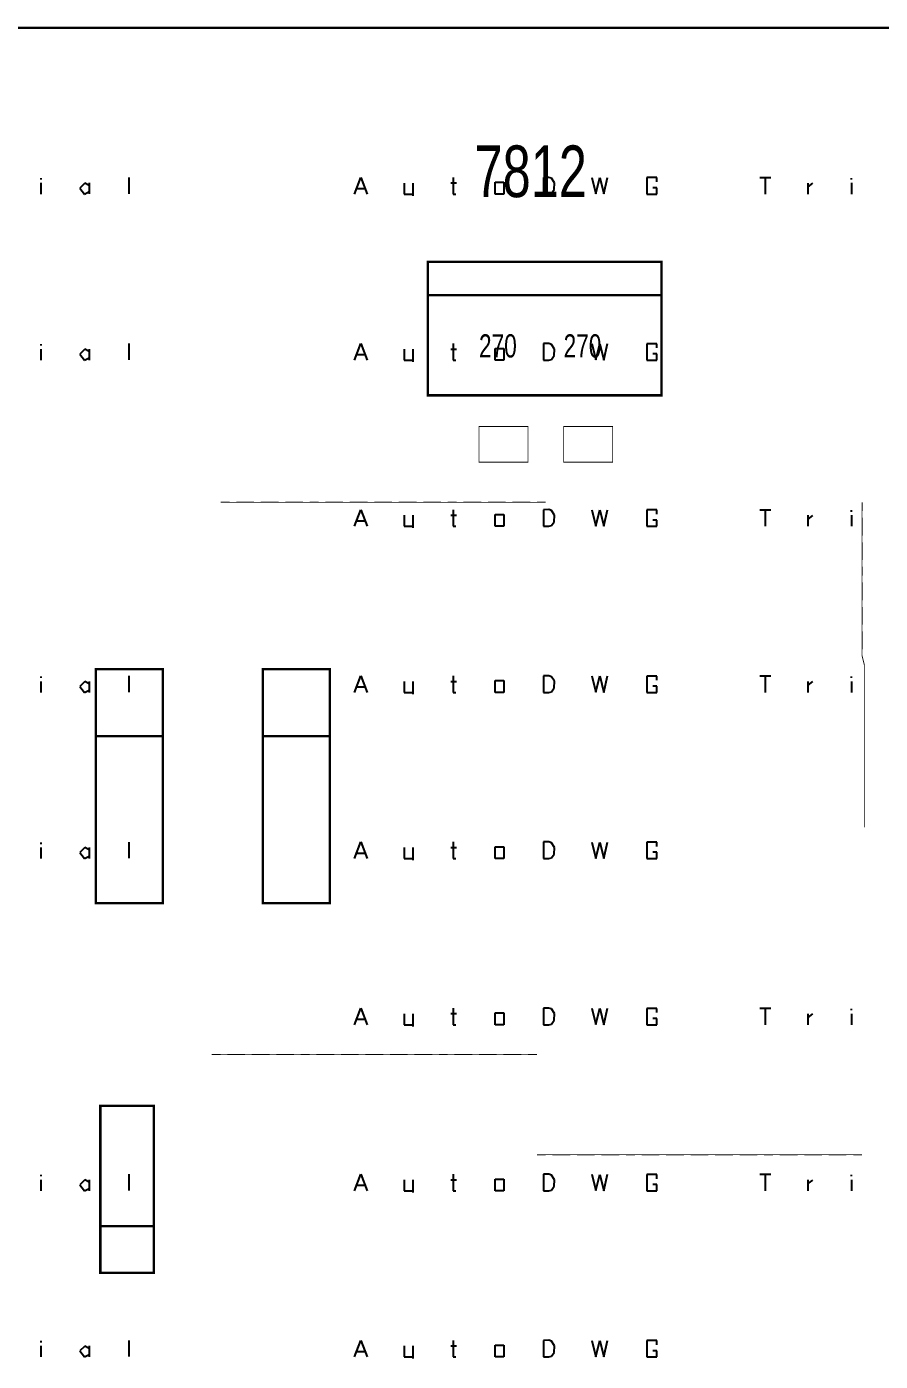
# Model space of a CAD drawing. Extents: x 108 to 262, y 58 to 185.
# Drawn here: x 156.9 to 189.4, y 133.8 to 184.6 of the extents above; entities that cross this region are included whole.
import ezdxf

# ---------------------------------------------------------------- set-up
doc = ezdxf.new("R2010")
doc.units = 0
doc.header["$MEASUREMENT"] = 0
for name, color, linetype in [('at_Entity', 7, 'Continuous'), ('at_Rect', 7, 'Continuous'), ('at_Solid', 7, 'Continuous'), ('at_Text', 7, 'Continuous')]:
    doc.layers.add(name, color=color, linetype=linetype)
doc.styles.add('Style1', font='arial.ttf', dxfattribs={"height": 0.2})

msp = doc.modelspace()

# ---------------------------------------------------------------- linework, layer by layer
at = {"color": 28}
for p, q in [((169.363, 165.56), (169.603, 166.192)), ((169.603, 166.192), (169.844, 165.56)), ((173.123, 166.192), (173.123, 165.56)), ((176.556, 166.192), (176.553, 165.56)), ((176.762, 166.194), (176.556, 166.192)), ((176.857, 166.16), (176.762, 166.194)), ((176.967, 165.983), (176.857, 166.16)), ((178.394, 166.188), (178.543, 165.568)), ((178.543, 165.568), (178.693, 166.185)), ((178.693, 166.185), (178.843, 165.561)), ((178.843, 165.561), (178.993, 166.188)), ((180.862, 166.182), (180.48, 166.182)), ((180.48, 166.182), (180.48, 165.56)), ((180.858, 166.022), (180.862, 166.182)), ((169.451, 165.77), (169.752, 165.77)), ((171.258, 165.978), (171.258, 165.56)), ((171.258, 165.56), (171.589, 165.56)), ((171.589, 165.978), (171.589, 165.497)), ((173.031, 165.98), (173.244, 165.98)), ((173.123, 165.56), (173.222, 165.56)), ((174.717, 166.008), (175.042, 166.008)), ((174.717, 165.56), (174.717, 166.008)), ((175.042, 165.56), (174.717, 165.56)), ((175.042, 166.008), (175.042, 165.56)), ((176.553, 165.56), (176.758, 165.56)), ((176.758, 165.56), (176.854, 165.585)), ((176.854, 165.585), (176.963, 165.732)), ((176.963, 165.732), (176.967, 165.983)), ((180.48, 165.56), (180.858, 165.56)), ((180.862, 165.797), (180.71, 165.797)), ((180.858, 165.56), (180.862, 165.797)), ((169.363, 146.599), (169.603, 147.231)), ((169.451, 146.81), (169.752, 146.81)), ((169.603, 147.231), (169.844, 146.599)), ((171.258, 147.017), (171.258, 146.599)), ((171.589, 147.017), (171.589, 146.536)), ((173.031, 147.02), (173.244, 147.02)), ((173.123, 147.231), (173.123, 146.599)), ((174.717, 147.048), (175.042, 147.048)), ((174.717, 146.599), (174.717, 147.048)), ((175.042, 147.048), (175.042, 146.599)), ((176.556, 147.231), (176.553, 146.599)), ((176.762, 147.234), (176.556, 147.231)), ((176.857, 147.199), (176.762, 147.234)), ((176.854, 146.625), (176.963, 146.771)), ((176.967, 147.023), (176.857, 147.199)), ((176.963, 146.771), (176.967, 147.023)), ((178.394, 147.228), (178.543, 146.608)), ((178.543, 146.608), (178.693, 147.225)), ((178.693, 147.225), (178.843, 146.6)), ((178.843, 146.6), (178.993, 147.228)), ((180.862, 147.222), (180.48, 147.222)), ((180.48, 147.222), (180.48, 146.599)), ((180.862, 146.836), (180.71, 146.836)), ((180.858, 147.062), (180.862, 147.222)), ((180.858, 146.599), (180.862, 146.836)), ((171.258, 146.599), (171.589, 146.599)), ((173.123, 146.599), (173.222, 146.599)), ((175.042, 146.599), (174.717, 146.599)), ((176.553, 146.599), (176.758, 146.599)), ((176.758, 146.599), (176.854, 146.625)), ((180.48, 146.599), (180.858, 146.599))]:
    msp.add_line(p, q, dxfattribs=at)
at = {"layer": 'at_Entity', "color": 28}
for p, q in [((184.779, 178.832), (185.197, 178.832)), ((184.986, 178.832), (184.986, 178.2)), ((188.269, 178.752), (188.269, 178.809)), ((186.61, 178.617), (186.61, 178.2)), ((186.615, 178.477), (186.792, 178.61)), ((188.266, 178.619), (188.266, 178.2)), ((157.44, 172.299), (157.44, 171.88)), ((157.442, 172.432), (157.442, 172.488)), ((159.103, 172.297), (158.914, 172.108)), ((159.278, 172.208), (159.103, 172.297)), ((159.276, 172.299), (159.276, 171.884)), ((160.783, 172.509), (160.78, 171.893)), ((158.914, 172.108), (159.098, 171.88)), ((159.098, 171.88), (159.278, 171.97)), ((184.779, 159.872), (185.197, 159.872)), ((184.986, 159.872), (184.986, 159.24)), ((186.61, 159.657), (186.61, 159.24)), ((186.615, 159.517), (186.792, 159.65)), ((188.266, 159.659), (188.266, 159.24)), ((188.269, 159.792), (188.269, 159.848)), ((157.44, 153.339), (157.44, 152.92)), ((157.442, 153.472), (157.442, 153.528)), ((159.103, 153.337), (158.914, 153.147)), ((159.278, 153.248), (159.103, 153.337)), ((159.276, 153.339), (159.276, 152.923)), ((160.783, 153.549), (160.78, 152.932)), ((158.914, 153.147), (159.098, 152.92)), ((159.098, 152.92), (159.278, 153.01)), ((184.779, 140.911), (185.197, 140.911)), ((184.986, 140.911), (184.986, 140.279)), ((186.61, 140.696), (186.61, 140.279)), ((186.615, 140.556), (186.792, 140.689)), ((188.266, 140.699), (188.266, 140.279)), ((188.269, 140.832), (188.269, 140.888)), ((157.442, 134.512), (157.442, 134.568)), ((160.783, 134.589), (160.78, 133.972)), ((157.44, 134.379), (157.44, 133.959)), ((159.103, 134.376), (158.914, 134.187)), ((158.914, 134.187), (159.098, 133.959)), ((159.098, 133.959), (159.278, 134.049)), ((159.278, 134.288), (159.103, 134.376)), ((159.276, 134.379), (159.276, 133.963))]:
    msp.add_line(p, q, dxfattribs=at)
at = {"layer": 'at_Entity', "color": 0}
for points in [[(260.514, 184.52, 0.0897, 0.0897, 0), (107.679, 184.52, 0.0897, 0.0897, 0), (107.679, 58.118, 0.0897, 0.0897, 0), (260.514, 58.118, 0.0897, 0.0897, 0), (260.514, 184.52, 0.0897, 0.0897, 0)], [(181.047, 175.625, 0.0897, 0.0897, 0), (172.151, 175.625, 0.0897, 0.0897, 0), (172.151, 170.541, 0.0897, 0.0897, 0), (181.047, 170.541, 0.0897, 0.0897, 0), (181.047, 175.625, 0.0897, 0.0897, 0)], [(181.047, 174.354, 0.0897, 0.0897, 0), (172.151, 174.354, 0.0897, 0.0897, 0)], [(175.963, 169.355, 0.0299, 0.0299, 0), (174.1, 169.355, 0.0299, 0.0299, 0), (174.1, 168, 0.0299, 0.0299, 0), (175.963, 168, 0.0299, 0.0299, 0), (175.963, 169.355, 0.0299, 0.0299, 0)], [(179.183, 169.355, 0.0299, 0.0299, 0), (177.319, 169.355, 0.0299, 0.0299, 0), (177.319, 168, 0.0299, 0.0299, 0), (179.183, 168, 0.0299, 0.0299, 0), (179.183, 169.355, 0.0299, 0.0299, 0)], [(164.611, 166.475, 0.0339, 0.0339, 0), (164.272, 166.475, 0.0339, 0.0339, 0)], [(164.865, 166.475, 0.0254, 0.0254, 0), (164.611, 166.475, 0.0254, 0.0254, 0)], [(165.204, 166.475, 0.0339, 0.0339, 0), (164.865, 166.475, 0.0339, 0.0339, 0)], [(165.543, 166.475, 0.0339, 0.0339, 0), (165.204, 166.475, 0.0339, 0.0339, 0)], [(165.797, 166.475, 0.0254, 0.0254, 0), (165.543, 166.475, 0.0254, 0.0254, 0)], [(166.136, 166.475, 0.0339, 0.0339, 0), (165.797, 166.475, 0.0339, 0.0339, 0)], [(166.475, 166.475, 0.0339, 0.0339, 0), (166.136, 166.475, 0.0339, 0.0339, 0)], [(166.729, 166.475, 0.0254, 0.0254, 0), (166.475, 166.475, 0.0254, 0.0254, 0)], [(167.068, 166.475, 0.0339, 0.0339, 0), (166.729, 166.475, 0.0339, 0.0339, 0)], [(167.407, 166.475, 0.0339, 0.0339, 0), (167.068, 166.475, 0.0339, 0.0339, 0)], [(167.661, 166.475, 0.0254, 0.0254, 0), (167.407, 166.475, 0.0254, 0.0254, 0)], [(168, 166.475, 0.0339, 0.0339, 0), (167.661, 166.475, 0.0339, 0.0339, 0)], [(168.254, 166.475, 0.0254, 0.0254, 0), (168, 166.475, 0.0254, 0.0254, 0)], [(168.593, 166.475, 0.0339, 0.0339, 0), (168.254, 166.475, 0.0339, 0.0339, 0)], [(168.932, 166.475, 0.0339, 0.0339, 0), (168.593, 166.475, 0.0339, 0.0339, 0)], [(169.186, 166.475, 0.0254, 0.0254, 0), (168.932, 166.475, 0.0254, 0.0254, 0)], [(169.525, 166.475, 0.0339, 0.0339, 0), (169.186, 166.475, 0.0339, 0.0339, 0)], [(169.864, 166.475, 0.0339, 0.0339, 0), (169.525, 166.475, 0.0339, 0.0339, 0)], [(170.118, 166.475, 0.0254, 0.0254, 0), (169.864, 166.475, 0.0254, 0.0254, 0)], [(170.457, 166.475, 0.0339, 0.0339, 0), (170.118, 166.475, 0.0339, 0.0339, 0)], [(170.796, 166.475, 0.0339, 0.0339, 0), (170.457, 166.475, 0.0339, 0.0339, 0)], [(171.05, 166.475, 0.0254, 0.0254, 0), (170.796, 166.475, 0.0254, 0.0254, 0)], [(171.389, 166.475, 0.0339, 0.0339, 0), (171.05, 166.475, 0.0339, 0.0339, 0)], [(171.727, 166.475, 0.0339, 0.0339, 0), (171.389, 166.475, 0.0339, 0.0339, 0)], [(171.982, 166.475, 0.0254, 0.0254, 0), (171.727, 166.475, 0.0254, 0.0254, 0)], [(172.32, 166.475, 0.0339, 0.0339, 0), (171.982, 166.475, 0.0339, 0.0339, 0)], [(172.659, 166.475, 0.0339, 0.0339, 0), (172.32, 166.475, 0.0339, 0.0339, 0)], [(172.914, 166.475, 0.0254, 0.0254, 0), (172.659, 166.475, 0.0254, 0.0254, 0)], [(173.252, 166.475, 0.0339, 0.0339, 0), (172.914, 166.475, 0.0339, 0.0339, 0)], [(173.507, 166.475, 0.0254, 0.0254, 0), (173.252, 166.475, 0.0254, 0.0254, 0)], [(173.845, 166.475, 0.0339, 0.0339, 0), (173.507, 166.475, 0.0339, 0.0339, 0)], [(174.184, 166.475, 0.0339, 0.0339, 0), (173.845, 166.475, 0.0339, 0.0339, 0)], [(174.438, 166.475, 0.0254, 0.0254, 0), (174.184, 166.475, 0.0254, 0.0254, 0)], [(174.777, 166.475, 0.0339, 0.0339, 0), (174.438, 166.475, 0.0339, 0.0339, 0)], [(175.116, 166.475, 0.0339, 0.0339, 0), (174.777, 166.475, 0.0339, 0.0339, 0)], [(175.37, 166.475, 0.0254, 0.0254, 0), (175.116, 166.475, 0.0254, 0.0254, 0)], [(175.709, 166.475, 0.0339, 0.0339, 0), (175.37, 166.475, 0.0339, 0.0339, 0)], [(176.048, 166.475, 0.0339, 0.0339, 0), (175.709, 166.475, 0.0339, 0.0339, 0)], [(176.302, 166.475, 0.0254, 0.0254, 0), (176.048, 166.475, 0.0254, 0.0254, 0)], [(176.641, 166.475, 0.0339, 0.0339, 0), (176.302, 166.475, 0.0339, 0.0339, 0)], [(188.671, 166.136, 0.0339, 0.0339, 0), (188.671, 166.475, 0.0339, 0.0339, 0)], [(188.671, 165.882, 0.0254, 0.0254, 0), (188.671, 166.136, 0.0254, 0.0254, 0)], [(188.671, 165.543, 0.0339, 0.0339, 0), (188.671, 165.882, 0.0339, 0.0339, 0)], [(188.671, 165.204, 0.0339, 0.0339, 0), (188.671, 165.543, 0.0339, 0.0339, 0)], [(188.671, 164.95, 0.0254, 0.0254, 0), (188.671, 165.204, 0.0254, 0.0254, 0)], [(188.671, 164.611, 0.0339, 0.0339, 0), (188.671, 164.95, 0.0339, 0.0339, 0)], [(188.671, 164.272, 0.0339, 0.0339, 0), (188.671, 164.611, 0.0339, 0.0339, 0)], [(188.671, 163.679, 0.0339, 0.0339, 0), (188.671, 164.018, 0.0339, 0.0339, 0)], [(188.671, 164.018, 0.0254, 0.0254, 0), (188.671, 164.272, 0.0254, 0.0254, 0)], [(188.671, 163.425, 0.0254, 0.0254, 0), (188.671, 163.679, 0.0254, 0.0254, 0)], [(188.671, 163.086, 0.0339, 0.0339, 0), (188.671, 163.425, 0.0339, 0.0339, 0)], [(188.671, 162.747, 0.0339, 0.0339, 0), (188.671, 163.086, 0.0339, 0.0339, 0)], [(188.671, 162.154, 0.0339, 0.0339, 0), (188.671, 162.493, 0.0339, 0.0339, 0)], [(188.671, 162.493, 0.0254, 0.0254, 0), (188.671, 162.747, 0.0254, 0.0254, 0)], [(188.671, 161.815, 0.0339, 0.0339, 0), (188.671, 162.154, 0.0339, 0.0339, 0)], [(188.671, 161.222, 0.0339, 0.0339, 0), (188.671, 161.561, 0.0339, 0.0339, 0)], [(188.671, 161.561, 0.0254, 0.0254, 0), (188.671, 161.815, 0.0254, 0.0254, 0)], [(188.671, 160.883, 0.0339, 0.0339, 0), (188.671, 161.222, 0.0339, 0.0339, 0)], [(188.756, 160.29, 0.0349, 0.0349, 0), (188.671, 160.629, 0.0349, 0.0349, 0)], [(188.671, 160.629, 0.0254, 0.0254, 0), (188.671, 160.883, 0.0254, 0.0254, 0)], [(162.069, 160.121, 0.0897, 0.0897, 0), (159.528, 160.121, 0.0897, 0.0897, 0), (159.528, 151.225, 0.0897, 0.0897, 0), (162.069, 151.225, 0.0897, 0.0897, 0), (162.069, 160.121, 0.0897, 0.0897, 0)], [(168.423, 160.121, 0.0897, 0.0897, 0), (165.882, 160.121, 0.0897, 0.0897, 0), (165.882, 151.225, 0.0897, 0.0897, 0), (168.423, 151.225, 0.0897, 0.0897, 0), (168.423, 160.121, 0.0897, 0.0897, 0)], [(188.756, 159.951, 0.0339, 0.0339, 0), (188.756, 160.29, 0.0339, 0.0339, 0)], [(188.756, 159.697, 0.0254, 0.0254, 0), (188.756, 159.951, 0.0254, 0.0254, 0)], [(188.756, 159.358, 0.0339, 0.0339, 0), (188.756, 159.697, 0.0339, 0.0339, 0)], [(188.756, 159.019, 0.0339, 0.0339, 0), (188.756, 159.358, 0.0339, 0.0339, 0)], [(188.756, 158.765, 0.0254, 0.0254, 0), (188.756, 159.019, 0.0254, 0.0254, 0)], [(188.756, 158.426, 0.0339, 0.0339, 0), (188.756, 158.765, 0.0339, 0.0339, 0)], [(188.756, 158.088, 0.0339, 0.0339, 0), (188.756, 158.426, 0.0339, 0.0339, 0)], [(188.756, 157.833, 0.0254, 0.0254, 0), (188.756, 158.088, 0.0254, 0.0254, 0)], [(162.069, 157.579, 0.0897, 0.0897, 0), (159.528, 157.579, 0.0897, 0.0897, 0)], [(168.423, 157.579, 0.0897, 0.0897, 0), (165.882, 157.579, 0.0897, 0.0897, 0)], [(188.756, 157.494, 0.0339, 0.0339, 0), (188.756, 157.833, 0.0339, 0.0339, 0)], [(188.756, 157.156, 0.0339, 0.0339, 0), (188.756, 157.494, 0.0339, 0.0339, 0)], [(188.756, 156.563, 0.0339, 0.0339, 0), (188.756, 156.901, 0.0339, 0.0339, 0)], [(188.756, 156.901, 0.0254, 0.0254, 0), (188.756, 157.156, 0.0254, 0.0254, 0)], [(188.756, 156.308, 0.0254, 0.0254, 0), (188.756, 156.563, 0.0254, 0.0254, 0)], [(188.756, 155.97, 0.0339, 0.0339, 0), (188.756, 156.308, 0.0339, 0.0339, 0)], [(188.756, 155.631, 0.0339, 0.0339, 0), (188.756, 155.97, 0.0339, 0.0339, 0)], [(188.756, 155.038, 0.0339, 0.0339, 0), (188.756, 155.376, 0.0339, 0.0339, 0)], [(188.756, 155.376, 0.0254, 0.0254, 0), (188.756, 155.631, 0.0254, 0.0254, 0)], [(188.756, 154.699, 0.0339, 0.0339, 0), (188.756, 155.038, 0.0339, 0.0339, 0)], [(188.756, 154.106, 0.0339, 0.0339, 0), (188.756, 154.445, 0.0339, 0.0339, 0)], [(188.756, 154.445, 0.0254, 0.0254, 0), (188.756, 154.699, 0.0254, 0.0254, 0)], [(164.272, 145.464, 0.0339, 0.0339, 0), (163.933, 145.464, 0.0339, 0.0339, 0)], [(164.526, 145.464, 0.0254, 0.0254, 0), (164.272, 145.464, 0.0254, 0.0254, 0)], [(164.865, 145.464, 0.0339, 0.0339, 0), (164.526, 145.464, 0.0339, 0.0339, 0)], [(165.204, 145.464, 0.0339, 0.0339, 0), (164.865, 145.464, 0.0339, 0.0339, 0)], [(165.458, 145.464, 0.0254, 0.0254, 0), (165.204, 145.464, 0.0254, 0.0254, 0)], [(165.797, 145.464, 0.0339, 0.0339, 0), (165.458, 145.464, 0.0339, 0.0339, 0)], [(166.136, 145.464, 0.0339, 0.0339, 0), (165.797, 145.464, 0.0339, 0.0339, 0)], [(166.39, 145.464, 0.0254, 0.0254, 0), (166.136, 145.464, 0.0254, 0.0254, 0)], [(166.729, 145.464, 0.0339, 0.0339, 0), (166.39, 145.464, 0.0339, 0.0339, 0)], [(167.068, 145.464, 0.0339, 0.0339, 0), (166.729, 145.464, 0.0339, 0.0339, 0)], [(167.322, 145.464, 0.0254, 0.0254, 0), (167.068, 145.464, 0.0254, 0.0254, 0)], [(167.661, 145.464, 0.0339, 0.0339, 0), (167.322, 145.464, 0.0339, 0.0339, 0)], [(167.915, 145.464, 0.0254, 0.0254, 0), (167.661, 145.464, 0.0254, 0.0254, 0)], [(168.254, 145.464, 0.0339, 0.0339, 0), (167.915, 145.464, 0.0339, 0.0339, 0)], [(168.593, 145.464, 0.0339, 0.0339, 0), (168.254, 145.464, 0.0339, 0.0339, 0)], [(168.847, 145.464, 0.0254, 0.0254, 0), (168.593, 145.464, 0.0254, 0.0254, 0)], [(169.186, 145.464, 0.0339, 0.0339, 0), (168.847, 145.464, 0.0339, 0.0339, 0)], [(169.525, 145.464, 0.0339, 0.0339, 0), (169.186, 145.464, 0.0339, 0.0339, 0)], [(169.779, 145.464, 0.0254, 0.0254, 0), (169.525, 145.464, 0.0254, 0.0254, 0)], [(170.118, 145.464, 0.0339, 0.0339, 0), (169.779, 145.464, 0.0339, 0.0339, 0)], [(170.457, 145.464, 0.0339, 0.0339, 0), (170.118, 145.464, 0.0339, 0.0339, 0)], [(170.711, 145.464, 0.0254, 0.0254, 0), (170.457, 145.464, 0.0254, 0.0254, 0)], [(171.05, 145.464, 0.0339, 0.0339, 0), (170.711, 145.464, 0.0339, 0.0339, 0)], [(171.389, 145.464, 0.0339, 0.0339, 0), (171.05, 145.464, 0.0339, 0.0339, 0)], [(171.643, 145.464, 0.0254, 0.0254, 0), (171.389, 145.464, 0.0254, 0.0254, 0)], [(171.982, 145.464, 0.0339, 0.0339, 0), (171.643, 145.464, 0.0339, 0.0339, 0)], [(172.32, 145.464, 0.0339, 0.0339, 0), (171.982, 145.464, 0.0339, 0.0339, 0)], [(172.575, 145.464, 0.0254, 0.0254, 0), (172.32, 145.464, 0.0254, 0.0254, 0)], [(172.914, 145.464, 0.0339, 0.0339, 0), (172.575, 145.464, 0.0339, 0.0339, 0)], [(173.168, 145.464, 0.0254, 0.0254, 0), (172.914, 145.464, 0.0254, 0.0254, 0)], [(173.507, 145.464, 0.0339, 0.0339, 0), (173.168, 145.464, 0.0339, 0.0339, 0)], [(173.845, 145.464, 0.0339, 0.0339, 0), (173.507, 145.464, 0.0339, 0.0339, 0)], [(174.1, 145.464, 0.0254, 0.0254, 0), (173.845, 145.464, 0.0254, 0.0254, 0)], [(174.438, 145.464, 0.0339, 0.0339, 0), (174.1, 145.464, 0.0339, 0.0339, 0)], [(174.777, 145.464, 0.0339, 0.0339, 0), (174.438, 145.464, 0.0339, 0.0339, 0)], [(175.032, 145.464, 0.0254, 0.0254, 0), (174.777, 145.464, 0.0254, 0.0254, 0)], [(175.37, 145.464, 0.0339, 0.0339, 0), (175.032, 145.464, 0.0339, 0.0339, 0)], [(175.709, 145.464, 0.0339, 0.0339, 0), (175.37, 145.464, 0.0339, 0.0339, 0)], [(175.963, 145.464, 0.0254, 0.0254, 0), (175.709, 145.464, 0.0254, 0.0254, 0)], [(176.302, 145.464, 0.0339, 0.0339, 0), (175.963, 145.464, 0.0339, 0.0339, 0)], [(161.73, 143.516, 0.0897, 0.0897, 0), (159.697, 143.516, 0.0897, 0.0897, 0), (159.697, 137.162, 0.0897, 0.0897, 0), (161.73, 137.162, 0.0897, 0.0897, 0), (161.73, 143.516, 0.0897, 0.0897, 0)], [(176.641, 141.652, 0.0339, 0.0339, 0), (176.302, 141.652, 0.0339, 0.0339, 0)], [(176.895, 141.652, 0.0254, 0.0254, 0), (176.641, 141.652, 0.0254, 0.0254, 0)], [(177.234, 141.652, 0.0339, 0.0339, 0), (176.895, 141.652, 0.0339, 0.0339, 0)], [(177.573, 141.652, 0.0339, 0.0339, 0), (177.234, 141.652, 0.0339, 0.0339, 0)], [(177.827, 141.652, 0.0254, 0.0254, 0), (177.573, 141.652, 0.0254, 0.0254, 0)], [(178.166, 141.652, 0.0339, 0.0339, 0), (177.827, 141.652, 0.0339, 0.0339, 0)], [(178.505, 141.652, 0.0339, 0.0339, 0), (178.166, 141.652, 0.0339, 0.0339, 0)], [(178.759, 141.652, 0.0254, 0.0254, 0), (178.505, 141.652, 0.0254, 0.0254, 0)], [(179.098, 141.652, 0.0339, 0.0339, 0), (178.759, 141.652, 0.0339, 0.0339, 0)], [(179.437, 141.652, 0.0339, 0.0339, 0), (179.098, 141.652, 0.0339, 0.0339, 0)], [(179.691, 141.652, 0.0254, 0.0254, 0), (179.437, 141.652, 0.0254, 0.0254, 0)], [(180.03, 141.652, 0.0339, 0.0339, 0), (179.691, 141.652, 0.0339, 0.0339, 0)], [(180.284, 141.652, 0.0254, 0.0254, 0), (180.03, 141.652, 0.0254, 0.0254, 0)], [(180.623, 141.652, 0.0339, 0.0339, 0), (180.284, 141.652, 0.0339, 0.0339, 0)], [(180.962, 141.652, 0.0339, 0.0339, 0), (180.623, 141.652, 0.0339, 0.0339, 0)], [(181.216, 141.652, 0.0254, 0.0254, 0), (180.962, 141.652, 0.0254, 0.0254, 0)], [(181.555, 141.652, 0.0339, 0.0339, 0), (181.216, 141.652, 0.0339, 0.0339, 0)], [(181.894, 141.652, 0.0339, 0.0339, 0), (181.555, 141.652, 0.0339, 0.0339, 0)], [(182.148, 141.652, 0.0254, 0.0254, 0), (181.894, 141.652, 0.0254, 0.0254, 0)], [(182.487, 141.652, 0.0339, 0.0339, 0), (182.148, 141.652, 0.0339, 0.0339, 0)], [(182.826, 141.652, 0.0339, 0.0339, 0), (182.487, 141.652, 0.0339, 0.0339, 0)], [(183.08, 141.652, 0.0254, 0.0254, 0), (182.826, 141.652, 0.0254, 0.0254, 0)], [(183.419, 141.652, 0.0339, 0.0339, 0), (183.08, 141.652, 0.0339, 0.0339, 0)], [(183.758, 141.652, 0.0339, 0.0339, 0), (183.419, 141.652, 0.0339, 0.0339, 0)], [(184.012, 141.652, 0.0254, 0.0254, 0), (183.758, 141.652, 0.0254, 0.0254, 0)], [(184.351, 141.652, 0.0339, 0.0339, 0), (184.012, 141.652, 0.0339, 0.0339, 0)], [(184.69, 141.652, 0.0339, 0.0339, 0), (184.351, 141.652, 0.0339, 0.0339, 0)], [(184.944, 141.652, 0.0254, 0.0254, 0), (184.69, 141.652, 0.0254, 0.0254, 0)], [(185.283, 141.652, 0.0339, 0.0339, 0), (184.944, 141.652, 0.0339, 0.0339, 0)], [(185.537, 141.652, 0.0254, 0.0254, 0), (185.283, 141.652, 0.0254, 0.0254, 0)], [(185.876, 141.652, 0.0339, 0.0339, 0), (185.537, 141.652, 0.0339, 0.0339, 0)], [(186.215, 141.652, 0.0339, 0.0339, 0), (185.876, 141.652, 0.0339, 0.0339, 0)], [(186.469, 141.652, 0.0254, 0.0254, 0), (186.215, 141.652, 0.0254, 0.0254, 0)], [(186.808, 141.652, 0.0339, 0.0339, 0), (186.469, 141.652, 0.0339, 0.0339, 0)], [(187.146, 141.652, 0.0339, 0.0339, 0), (186.808, 141.652, 0.0339, 0.0339, 0)], [(187.401, 141.652, 0.0254, 0.0254, 0), (187.146, 141.652, 0.0254, 0.0254, 0)], [(187.74, 141.652, 0.0339, 0.0339, 0), (187.401, 141.652, 0.0339, 0.0339, 0)], [(188.078, 141.652, 0.0339, 0.0339, 0), (187.74, 141.652, 0.0339, 0.0339, 0)], [(188.333, 141.652, 0.0254, 0.0254, 0), (188.078, 141.652, 0.0254, 0.0254, 0)], [(188.671, 141.652, 0.0339, 0.0339, 0), (188.333, 141.652, 0.0339, 0.0339, 0)], [(159.697, 138.941, 0.0897, 0.0897, 0), (161.73, 138.941, 0.0897, 0.0897, 0)]]:
    msp.add_lwpolyline(points, format="xyseb", dxfattribs=at)
at = {"layer": 'at_Rect', "color": 28}
for p, q in [((157.442, 178.752), (157.442, 178.809)), ((160.783, 178.83), (160.78, 178.213)), ((157.44, 178.619), (157.44, 178.2)), ((159.103, 178.617), (158.914, 178.428)), ((158.914, 178.428), (159.098, 178.2)), ((159.098, 178.2), (159.278, 178.29)), ((159.278, 178.528), (159.103, 178.617)), ((159.276, 178.619), (159.276, 178.204)), ((184.779, 166.192), (185.197, 166.192)), ((184.986, 166.192), (184.986, 165.56)), ((188.269, 166.112), (188.269, 166.168)), ((186.61, 165.977), (186.61, 165.56)), ((186.615, 165.837), (186.792, 165.97)), ((188.266, 165.979), (188.266, 165.56)), ((157.44, 159.659), (157.44, 159.24)), ((157.442, 159.792), (157.442, 159.848)), ((159.103, 159.657), (158.914, 159.468)), ((158.914, 159.468), (159.098, 159.24)), ((159.278, 159.568), (159.103, 159.657)), ((159.276, 159.659), (159.276, 159.243)), ((160.783, 159.869), (160.78, 159.252)), ((159.098, 159.24), (159.278, 159.33)), ((184.779, 147.231), (185.197, 147.231)), ((184.986, 147.231), (184.986, 146.599)), ((186.61, 147.016), (186.61, 146.599)), ((186.615, 146.876), (186.792, 147.009)), ((188.266, 147.019), (188.266, 146.599)), ((188.269, 147.152), (188.269, 147.208)), ((157.44, 140.699), (157.44, 140.279)), ((157.442, 140.832), (157.442, 140.888)), ((159.103, 140.696), (158.914, 140.507)), ((159.278, 140.608), (159.103, 140.696)), ((159.276, 140.699), (159.276, 140.283)), ((160.783, 140.909), (160.78, 140.292)), ((158.914, 140.507), (159.098, 140.279)), ((159.098, 140.279), (159.278, 140.369))]:
    msp.add_line(p, q, dxfattribs=at)
at = {"layer": 'at_Solid', "color": 28}
for p, q in [((169.363, 171.88), (169.603, 172.512)), ((169.603, 172.512), (169.844, 171.88)), ((171.258, 172.298), (171.258, 171.88)), ((171.589, 172.298), (171.589, 171.817)), ((173.031, 172.3), (173.244, 172.3)), ((173.123, 172.512), (173.123, 171.88)), ((174.717, 172.328), (175.042, 172.328)), ((174.717, 171.88), (174.717, 172.328)), ((175.042, 172.328), (175.042, 171.88)), ((176.556, 172.512), (176.553, 171.88)), ((176.762, 172.514), (176.556, 172.512)), ((176.857, 172.48), (176.762, 172.514)), ((176.967, 172.303), (176.857, 172.48)), ((176.963, 172.052), (176.967, 172.303)), ((178.394, 172.509), (178.543, 171.888)), ((178.543, 171.888), (178.693, 172.505)), ((178.693, 172.505), (178.843, 171.881)), ((178.843, 171.881), (178.993, 172.509)), ((180.862, 172.502), (180.48, 172.502)), ((180.48, 172.502), (180.48, 171.88)), ((180.862, 172.117), (180.71, 172.117)), ((180.858, 172.343), (180.862, 172.502)), ((180.858, 171.88), (180.862, 172.117)), ((169.451, 172.09), (169.752, 172.09)), ((171.258, 171.88), (171.589, 171.88)), ((173.123, 171.88), (173.222, 171.88)), ((175.042, 171.88), (174.717, 171.88)), ((176.553, 171.88), (176.758, 171.88)), ((176.758, 171.88), (176.854, 171.905)), ((176.854, 171.905), (176.963, 172.052)), ((180.48, 171.88), (180.858, 171.88)), ((169.363, 152.92), (169.603, 153.552)), ((169.603, 153.552), (169.844, 152.92)), ((171.258, 153.337), (171.258, 152.92)), ((171.589, 153.337), (171.589, 152.856)), ((173.031, 153.34), (173.244, 153.34)), ((173.123, 153.551), (173.123, 152.92)), ((174.717, 153.368), (175.042, 153.368)), ((174.717, 152.92), (174.717, 153.368)), ((175.042, 153.368), (175.042, 152.92)), ((176.556, 153.551), (176.553, 152.92)), ((176.762, 153.554), (176.556, 153.551)), ((176.857, 153.519), (176.762, 153.554)), ((176.967, 153.343), (176.857, 153.519)), ((176.963, 153.091), (176.967, 153.343)), ((178.394, 153.548), (178.543, 152.928)), ((178.543, 152.928), (178.693, 153.545)), ((178.693, 153.545), (178.843, 152.92)), ((178.843, 152.92), (178.993, 153.548)), ((180.862, 153.542), (180.48, 153.542)), ((180.48, 153.542), (180.48, 152.92)), ((180.858, 153.382), (180.862, 153.542)), ((169.451, 153.13), (169.752, 153.13)), ((171.258, 152.92), (171.589, 152.92)), ((173.123, 152.92), (173.222, 152.92)), ((175.042, 152.92), (174.717, 152.92)), ((176.553, 152.92), (176.758, 152.92)), ((176.758, 152.92), (176.854, 152.945)), ((176.854, 152.945), (176.963, 153.091)), ((180.48, 152.92), (180.858, 152.92)), ((180.862, 153.157), (180.71, 153.157)), ((180.858, 152.92), (180.862, 153.157)), ((169.363, 133.959), (169.603, 134.591)), ((169.603, 134.591), (169.844, 133.959)), ((173.123, 134.591), (173.123, 133.959)), ((176.556, 134.591), (176.553, 133.959)), ((176.762, 134.593), (176.556, 134.591)), ((176.857, 134.559), (176.762, 134.593)), ((176.967, 134.383), (176.857, 134.559)), ((178.394, 134.588), (178.543, 133.967)), ((178.543, 133.967), (178.693, 134.584)), ((178.693, 134.584), (178.843, 133.96)), ((178.843, 133.96), (178.993, 134.588)), ((180.862, 134.582), (180.48, 134.582)), ((180.48, 134.582), (180.48, 133.959)), ((180.858, 134.422), (180.862, 134.582)), ((169.451, 134.17), (169.752, 134.17)), ((171.258, 134.377), (171.258, 133.959)), ((171.589, 134.377), (171.589, 133.896)), ((173.031, 134.38), (173.244, 134.38)), ((174.717, 134.408), (175.042, 134.408)), ((174.717, 133.959), (174.717, 134.408)), ((175.042, 134.408), (175.042, 133.959)), ((176.854, 133.985), (176.963, 134.131)), ((176.963, 134.131), (176.967, 134.383)), ((180.862, 134.196), (180.71, 134.196)), ((180.858, 133.959), (180.862, 134.196)), ((171.258, 133.959), (171.589, 133.959)), ((173.123, 133.959), (173.222, 133.959)), ((175.042, 133.959), (174.717, 133.959)), ((176.553, 133.959), (176.758, 133.959)), ((176.758, 133.959), (176.854, 133.985)), ((180.48, 133.959), (180.858, 133.959))]:
    msp.add_line(p, q, dxfattribs=at)
at = {"layer": 'at_Text', "color": 28}
for p, q in [((169.363, 178.2), (169.603, 178.832)), ((169.603, 178.832), (169.844, 178.2)), ((173.123, 178.832), (173.123, 178.2)), ((176.556, 178.832), (176.553, 178.2)), ((176.762, 178.834), (176.556, 178.832)), ((176.857, 178.8), (176.762, 178.834)), ((176.967, 178.623), (176.857, 178.8)), ((178.394, 178.829), (178.543, 178.208)), ((178.543, 178.208), (178.693, 178.825)), ((178.693, 178.825), (178.843, 178.201)), ((178.843, 178.201), (178.993, 178.829)), ((180.862, 178.823), (180.48, 178.823)), ((180.48, 178.823), (180.48, 178.2)), ((180.858, 178.663), (180.862, 178.823)), ((169.451, 178.41), (169.752, 178.41)), ((171.258, 178.618), (171.258, 178.2)), ((171.589, 178.618), (171.589, 178.137)), ((173.031, 178.621), (173.244, 178.621)), ((174.717, 178.649), (175.042, 178.649)), ((174.717, 178.2), (174.717, 178.649)), ((175.042, 178.649), (175.042, 178.2)), ((176.758, 178.2), (176.854, 178.226)), ((176.854, 178.226), (176.963, 178.372)), ((176.963, 178.372), (176.967, 178.623)), ((180.862, 178.437), (180.71, 178.437)), ((180.858, 178.2), (180.862, 178.437)), ((171.258, 178.2), (171.589, 178.2)), ((173.123, 178.2), (173.222, 178.2)), ((175.042, 178.2), (174.717, 178.2)), ((176.553, 178.2), (176.758, 178.2)), ((180.48, 178.2), (180.858, 178.2)), ((169.363, 159.24), (169.603, 159.872)), ((169.451, 159.45), (169.752, 159.45)), ((169.603, 159.872), (169.844, 159.24)), ((171.258, 159.657), (171.258, 159.24)), ((171.589, 159.657), (171.589, 159.177)), ((173.031, 159.66), (173.244, 159.66)), ((173.123, 159.872), (173.123, 159.24)), ((174.717, 159.688), (175.042, 159.688)), ((174.717, 159.24), (174.717, 159.688)), ((175.042, 159.688), (175.042, 159.24)), ((176.556, 159.872), (176.553, 159.24)), ((176.762, 159.874), (176.556, 159.872)), ((176.857, 159.839), (176.762, 159.874)), ((176.967, 159.663), (176.857, 159.839)), ((176.963, 159.411), (176.967, 159.663)), ((178.394, 159.868), (178.543, 159.248)), ((178.543, 159.248), (178.693, 159.865)), ((178.693, 159.865), (178.843, 159.241)), ((178.843, 159.241), (178.993, 159.868)), ((180.862, 159.862), (180.48, 159.862)), ((180.48, 159.862), (180.48, 159.24)), ((180.862, 159.477), (180.71, 159.477)), ((180.858, 159.702), (180.862, 159.862)), ((180.858, 159.24), (180.862, 159.477)), ((171.258, 159.24), (171.589, 159.24)), ((173.123, 159.24), (173.222, 159.24)), ((175.042, 159.24), (174.717, 159.24)), ((176.553, 159.24), (176.758, 159.24)), ((176.758, 159.24), (176.854, 159.265)), ((176.854, 159.265), (176.963, 159.411)), ((180.48, 159.24), (180.858, 159.24)), ((169.363, 140.279), (169.603, 140.911)), ((169.603, 140.911), (169.844, 140.279)), ((171.258, 140.697), (171.258, 140.279)), ((171.589, 140.697), (171.589, 140.216)), ((173.031, 140.7), (173.244, 140.7)), ((173.123, 140.911), (173.123, 140.279)), ((174.717, 140.728), (175.042, 140.728)), ((174.717, 140.279), (174.717, 140.728)), ((175.042, 140.728), (175.042, 140.279)), ((176.556, 140.911), (176.553, 140.279)), ((176.762, 140.914), (176.556, 140.911)), ((176.857, 140.879), (176.762, 140.914)), ((176.967, 140.703), (176.857, 140.879)), ((176.963, 140.451), (176.967, 140.703)), ((178.394, 140.908), (178.543, 140.287)), ((178.543, 140.287), (178.693, 140.904)), ((178.693, 140.904), (178.843, 140.28)), ((178.843, 140.28), (178.993, 140.908)), ((180.862, 140.902), (180.48, 140.902)), ((180.48, 140.902), (180.48, 140.279)), ((180.858, 140.742), (180.862, 140.902)), ((169.451, 140.49), (169.752, 140.49)), ((171.258, 140.279), (171.589, 140.279)), ((173.123, 140.279), (173.222, 140.279)), ((175.042, 140.279), (174.717, 140.279)), ((176.553, 140.279), (176.758, 140.279)), ((176.758, 140.279), (176.854, 140.305)), ((176.854, 140.305), (176.963, 140.451)), ((180.48, 140.279), (180.858, 140.279)), ((180.862, 140.516), (180.71, 140.516)), ((180.858, 140.279), (180.862, 140.516))]:
    msp.add_line(p, q, dxfattribs=at)

# ---------------------------------------------------------------- texts
at = {"layer": 'at_Text', "color": 0, "style": 'Style1', "width": 0.7}
for s, height, p in [('7812', 1.9653, (173.93, 178.081)), ('270', 0.881, (174.1, 171.982)), ('270', 0.881, (177.319, 171.982))]:
    msp.add_text(s, height=height, rotation=0.0006, dxfattribs=at).set_placement(p)

doc.saveas('drawing.dxf')
